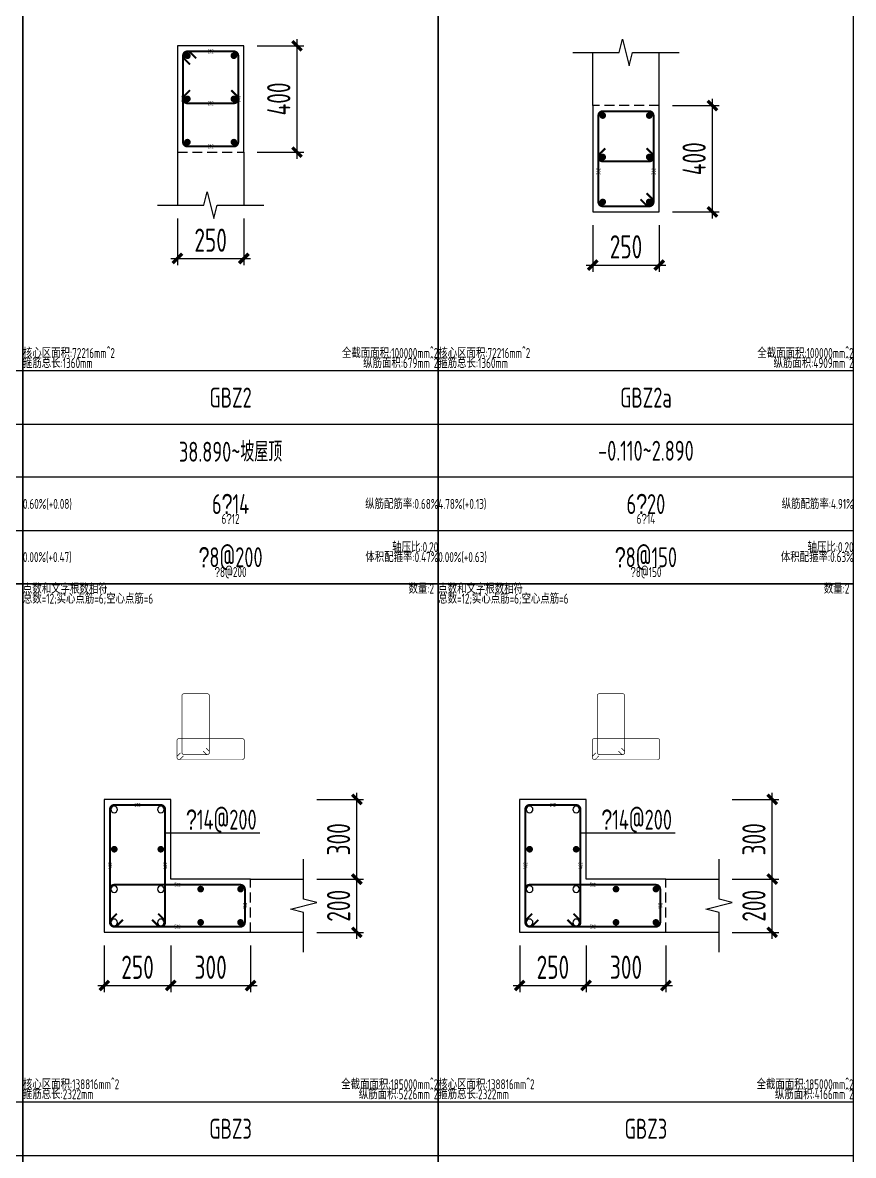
# Model space of a CAD drawing. Extents: x 154268 to 5133249, y -1832900 to 601179.
# Drawn here: x 547174 to 559674, y 568591 to 585631 of the extents above; entities that cross this region are included whole.
import ezdxf
from ezdxf.enums import TextEntityAlignment as Align

# ---------------------------------------------------------------- set-up
doc = ezdxf.new("R2010")
doc.units = 0
doc.header["$LTSCALE"] = 1000
doc.linetypes.add('DASHED', pattern=[0.75, 0.5, -0.25])
for name, color, linetype in [('TAB', 7, 'Continuous'), ('TAB_TEXT', 7, 'Continuous'), ('THIN', 7, 'Continuous'), ('WALL_DE', 7, 'Continuous'), ('WCOL_DE', 7, 'Continuous'), ('WCOL_DE_DIM', 3, 'Continuous'), ('WCOL_DE_REIND', 1, 'Continuous'), ('WCOL_DE_REINL', 1, 'Continuous'), ('墙单独标注', 1, 'Continuous')]:
    doc.layers.add(name, color=color, linetype=linetype)
for name, color, linetype, plot in [('墙柱归并数量', 8, 'Continuous', False), ('墙柱箍筋长度', 3, 'Continuous', False), ('墙柱配筋校核数据', 34, 'Continuous', False)]:
    doc.layers.add(name, color=color, linetype=linetype, plot=plot)
doc.styles.add('TSSD_Dimension', font='tssdeng.shx', dxfattribs={"width": 0.7, "bigfont": 'Hztxt.shx'})
doc.styles.add('TSSD_Label', font='tssdeng.shx', dxfattribs={"width": 0.7, "bigfont": 'hztxt.shx'})
doc.dimstyles.new('TSSD_25_100_WCOLU_DIM', dxfattribs={"dimtxt": 350, "dimasz": 100, "dimexe": 100, "dimexo": 200, "dimgap": 100, "dimtad": 1, "dimdec": 0, "dimlfac": 0.25, "dimzin": 0, "dimdsep": 46, "dimtxsty": 'TSSD_Dimension', "dimblk": 'ARCHTICK', "dimcen": 0, "dimdle": 100, "dimclrt": 7, "dimadec": 0, "dimazin": 0, "dimtfac": 1, "dimtdec": 0, "dimtix": 1, "dimtmove": 2, "dimatfit": 3, "dimfxl": 1, "dimtolj": 1, "dimtzin": 0, "dimarcsym": 0})

# ---------------------------------------------------------------- blocks, each defined once
blk = doc.blocks.new('_ArchTick')
at = {"color": 0, "linetype": 'ByBlock', "const_width": 0.5}
blk.add_lwpolyline([(-0.71, -0.71), (0.71, 0.71)], dxfattribs=at)
blk = doc.blocks.new('*D3249')
at = {"layer": 'Defpoints', "color": 0, "transparency": 16777216}
for p in [(556753, 584384), (557553, 584384), (556753, 582784)]:
    blk.add_point(p, dxfattribs=at)
at = {"layer": 'WCOL_DE_DIM', "color": 0, "lineweight": -2, "transparency": 16777216}
for p, q in [((557553, 582684), (557553, 584484)), ((556953, 584384), (557653, 584384)), ((556953, 582784), (557653, 582784))]:
    blk.add_line(p, q, dxfattribs=at)
at = {"layer": 'WCOL_DE_DIM', "color": 0, "lineweight": -2, "transparency": 16777216, "xscale": 100, "yscale": 100, "zscale": 100}
for p, rotation in [((557553, 584384), 90), ((557553, 582784), 270)]:
    blk.add_blockref('_ArchTick', p, dxfattribs=dict(at, rotation=rotation))
at = {"layer": 'WCOL_DE_DIM', "color": 7, "transparency": 16777216, "insert": (557278, 583584), "char_height": 350, "attachment_point": 5, "rotation": 90, "style": 'TSSD_Dimension'}
blk.add_mtext('\\A1;400', dxfattribs=at)
blk = doc.blocks.new('*D3250')
at = {"layer": 'Defpoints', "color": 0, "transparency": 16777216}
for p in [(555753, 582784), (556753, 582784), (556753, 581984)]:
    blk.add_point(p, dxfattribs=at)
at = {"layer": 'WCOL_DE_DIM', "color": 0, "lineweight": -2, "transparency": 16777216}
for p, q in [((555753, 582584), (555753, 581884)), ((556753, 582584), (556753, 581884)), ((555653, 581984), (556853, 581984))]:
    blk.add_line(p, q, dxfattribs=at)
at = {"layer": 'WCOL_DE_DIM', "color": 0, "lineweight": -2, "transparency": 16777216, "xscale": 100, "yscale": 100, "zscale": 100, "rotation": 180}
blk.add_blockref('_ArchTick', (555753, 581984), dxfattribs=at)
at = {"layer": 'WCOL_DE_DIM', "color": 0, "lineweight": -2, "transparency": 16777216, "xscale": 100, "yscale": 100, "zscale": 100}
blk.add_blockref('_ArchTick', (556753, 581984), dxfattribs=at)
at = {"layer": 'WCOL_DE_DIM', "color": 7, "transparency": 16777216, "insert": (556253, 582259), "char_height": 350, "attachment_point": 5, "style": 'TSSD_Dimension'}
blk.add_mtext('\\A1;250', dxfattribs=at)
blk = doc.blocks.new('*D3475')
at = {"layer": 'Defpoints', "color": 0, "transparency": 16777216}
for p in [(551403, 572746), (552203, 572746), (551403, 571946)]:
    blk.add_point(p, dxfattribs=at)
at = {"layer": 'WCOL_DE_DIM', "color": 0, "lineweight": -2, "transparency": 16777216}
for p, q in [((551603, 572746), (552303, 572746)), ((552203, 571846), (552203, 572846)), ((551603, 571946), (552303, 571946))]:
    blk.add_line(p, q, dxfattribs=at)
at = {"layer": 'WCOL_DE_DIM', "color": 0, "lineweight": -2, "transparency": 16777216, "xscale": 100, "yscale": 100, "zscale": 100}
for p, rotation in [((552203, 572746), 90), ((552203, 571946), 270)]:
    blk.add_blockref('_ArchTick', p, dxfattribs=dict(at, rotation=rotation))
at = {"layer": 'WCOL_DE_DIM', "color": 7, "transparency": 16777216, "insert": (551928, 572346), "char_height": 350, "attachment_point": 5, "rotation": 90, "style": 'TSSD_Dimension'}
blk.add_mtext('\\A1;200', dxfattribs=at)
blk = doc.blocks.new('*D3476')
at = {"layer": 'Defpoints', "color": 0, "transparency": 16777216}
for p in [(551403, 573946), (552203, 573946), (551403, 572746)]:
    blk.add_point(p, dxfattribs=at)
at = {"layer": 'WCOL_DE_DIM', "color": 0, "lineweight": -2, "transparency": 16777216}
for p, q in [((551603, 573946), (552303, 573946)), ((552203, 572646), (552203, 574046)), ((551603, 572746), (552303, 572746))]:
    blk.add_line(p, q, dxfattribs=at)
at = {"layer": 'WCOL_DE_DIM', "color": 0, "lineweight": -2, "transparency": 16777216, "xscale": 100, "yscale": 100, "zscale": 100}
for p, rotation in [((552203, 573946), 90), ((552203, 572746), 270)]:
    blk.add_blockref('_ArchTick', p, dxfattribs=dict(at, rotation=rotation))
at = {"layer": 'WCOL_DE_DIM', "color": 7, "transparency": 16777216, "insert": (551928, 573346), "char_height": 350, "attachment_point": 5, "rotation": 90, "style": 'TSSD_Dimension'}
blk.add_mtext('\\A1;300', dxfattribs=at)
blk = doc.blocks.new('*D3477')
at = {"layer": 'Defpoints', "color": 0, "transparency": 16777216}
for p in [(548403, 571946), (549403, 571946), (549403, 571146)]:
    blk.add_point(p, dxfattribs=at)
at = {"layer": 'WCOL_DE_DIM', "color": 0, "lineweight": -2, "transparency": 16777216}
for p, q in [((548403, 571746), (548403, 571046)), ((549403, 571746), (549403, 571046)), ((548303, 571146), (549503, 571146))]:
    blk.add_line(p, q, dxfattribs=at)
at = {"layer": 'WCOL_DE_DIM', "color": 0, "lineweight": -2, "transparency": 16777216, "xscale": 100, "yscale": 100, "zscale": 100, "rotation": 180}
blk.add_blockref('_ArchTick', (548403, 571146), dxfattribs=at)
at = {"layer": 'WCOL_DE_DIM', "color": 0, "lineweight": -2, "transparency": 16777216, "xscale": 100, "yscale": 100, "zscale": 100}
blk.add_blockref('_ArchTick', (549403, 571146), dxfattribs=at)
at = {"layer": 'WCOL_DE_DIM', "color": 7, "transparency": 16777216, "insert": (548903, 571421), "char_height": 350, "attachment_point": 5, "style": 'TSSD_Dimension'}
blk.add_mtext('\\A1;250', dxfattribs=at)
blk = doc.blocks.new('*D3478')
at = {"layer": 'Defpoints', "color": 0, "transparency": 16777216}
for p in [(549403, 571946), (550603, 571946), (550603, 571146)]:
    blk.add_point(p, dxfattribs=at)
at = {"layer": 'WCOL_DE_DIM', "color": 0, "lineweight": -2, "transparency": 16777216}
for p, q in [((549403, 571746), (549403, 571046)), ((550603, 571746), (550603, 571046)), ((549303, 571146), (550703, 571146))]:
    blk.add_line(p, q, dxfattribs=at)
at = {"layer": 'WCOL_DE_DIM', "color": 0, "lineweight": -2, "transparency": 16777216, "xscale": 100, "yscale": 100, "zscale": 100, "rotation": 180}
blk.add_blockref('_ArchTick', (549403, 571146), dxfattribs=at)
at = {"layer": 'WCOL_DE_DIM', "color": 0, "lineweight": -2, "transparency": 16777216, "xscale": 100, "yscale": 100, "zscale": 100}
blk.add_blockref('_ArchTick', (550603, 571146), dxfattribs=at)
at = {"layer": 'WCOL_DE_DIM', "color": 7, "transparency": 16777216, "insert": (550003, 571421), "char_height": 350, "attachment_point": 5, "style": 'TSSD_Dimension'}
blk.add_mtext('\\A1;300', dxfattribs=at)
blk = doc.blocks.new('*D3526')
at = {"layer": 'Defpoints', "color": 0, "transparency": 16777216}
for p in [(557653, 572746), (558453, 572746), (557653, 571946)]:
    blk.add_point(p, dxfattribs=at)
at = {"layer": 'WCOL_DE_DIM', "color": 0, "lineweight": -2, "transparency": 16777216}
for p, q in [((557853, 572746), (558553, 572746)), ((558453, 571846), (558453, 572846)), ((557853, 571946), (558553, 571946))]:
    blk.add_line(p, q, dxfattribs=at)
at = {"layer": 'WCOL_DE_DIM', "color": 0, "lineweight": -2, "transparency": 16777216, "xscale": 100, "yscale": 100, "zscale": 100}
for p, rotation in [((558453, 572746), 90), ((558453, 571946), 270)]:
    blk.add_blockref('_ArchTick', p, dxfattribs=dict(at, rotation=rotation))
at = {"layer": 'WCOL_DE_DIM', "color": 7, "transparency": 16777216, "insert": (558178, 572346), "char_height": 350, "attachment_point": 5, "rotation": 90, "style": 'TSSD_Dimension'}
blk.add_mtext('\\A1;200', dxfattribs=at)
blk = doc.blocks.new('*D3527')
at = {"layer": 'Defpoints', "color": 0, "transparency": 16777216}
for p in [(557653, 573946), (558453, 573946), (557653, 572746)]:
    blk.add_point(p, dxfattribs=at)
at = {"layer": 'WCOL_DE_DIM', "color": 0, "lineweight": -2, "transparency": 16777216}
for p, q in [((557853, 573946), (558553, 573946)), ((558453, 572646), (558453, 574046)), ((557853, 572746), (558553, 572746))]:
    blk.add_line(p, q, dxfattribs=at)
at = {"layer": 'WCOL_DE_DIM', "color": 0, "lineweight": -2, "transparency": 16777216, "xscale": 100, "yscale": 100, "zscale": 100}
for p, rotation in [((558453, 573946), 90), ((558453, 572746), 270)]:
    blk.add_blockref('_ArchTick', p, dxfattribs=dict(at, rotation=rotation))
at = {"layer": 'WCOL_DE_DIM', "color": 7, "transparency": 16777216, "insert": (558178, 573346), "char_height": 350, "attachment_point": 5, "rotation": 90, "style": 'TSSD_Dimension'}
blk.add_mtext('\\A1;300', dxfattribs=at)
blk = doc.blocks.new('*D3528')
at = {"layer": 'Defpoints', "color": 0, "transparency": 16777216}
for p in [(554653, 571946), (555653, 571946), (555653, 571146)]:
    blk.add_point(p, dxfattribs=at)
at = {"layer": 'WCOL_DE_DIM', "color": 0, "lineweight": -2, "transparency": 16777216}
for p, q in [((554653, 571746), (554653, 571046)), ((555653, 571746), (555653, 571046)), ((554553, 571146), (555753, 571146))]:
    blk.add_line(p, q, dxfattribs=at)
at = {"layer": 'WCOL_DE_DIM', "color": 0, "lineweight": -2, "transparency": 16777216, "xscale": 100, "yscale": 100, "zscale": 100, "rotation": 180}
blk.add_blockref('_ArchTick', (554653, 571146), dxfattribs=at)
at = {"layer": 'WCOL_DE_DIM', "color": 0, "lineweight": -2, "transparency": 16777216, "xscale": 100, "yscale": 100, "zscale": 100}
blk.add_blockref('_ArchTick', (555653, 571146), dxfattribs=at)
at = {"layer": 'WCOL_DE_DIM', "color": 7, "transparency": 16777216, "insert": (555153, 571421), "char_height": 350, "attachment_point": 5, "style": 'TSSD_Dimension'}
blk.add_mtext('\\A1;250', dxfattribs=at)
blk = doc.blocks.new('*D3529')
at = {"layer": 'Defpoints', "color": 0, "transparency": 16777216}
for p in [(555653, 571946), (556853, 571946), (556853, 571146)]:
    blk.add_point(p, dxfattribs=at)
at = {"layer": 'WCOL_DE_DIM', "color": 0, "lineweight": -2, "transparency": 16777216}
for p, q in [((555653, 571746), (555653, 571046)), ((556853, 571746), (556853, 571046)), ((555553, 571146), (556953, 571146))]:
    blk.add_line(p, q, dxfattribs=at)
at = {"layer": 'WCOL_DE_DIM', "color": 0, "lineweight": -2, "transparency": 16777216, "xscale": 100, "yscale": 100, "zscale": 100, "rotation": 180}
blk.add_blockref('_ArchTick', (555653, 571146), dxfattribs=at)
at = {"layer": 'WCOL_DE_DIM', "color": 0, "lineweight": -2, "transparency": 16777216, "xscale": 100, "yscale": 100, "zscale": 100}
blk.add_blockref('_ArchTick', (556853, 571146), dxfattribs=at)
at = {"layer": 'WCOL_DE_DIM', "color": 7, "transparency": 16777216, "insert": (556253, 571421), "char_height": 350, "attachment_point": 5, "style": 'TSSD_Dimension'}
blk.add_mtext('\\A1;300', dxfattribs=at)
blk = doc.blocks.new('*D5145')
at = {"layer": 'Defpoints', "color": 0, "transparency": 16777216}
for p in [(550503, 585284), (551303, 585284), (550503, 583684)]:
    blk.add_point(p, dxfattribs=at)
at = {"layer": 'WCOL_DE_DIM', "color": 0, "lineweight": -2, "transparency": 16777216}
for p, q in [((551303, 583584), (551303, 585384)), ((550703, 585284), (551403, 585284)), ((550703, 583684), (551403, 583684))]:
    blk.add_line(p, q, dxfattribs=at)
at = {"layer": 'WCOL_DE_DIM', "color": 0, "lineweight": -2, "transparency": 16777216, "xscale": 100, "yscale": 100, "zscale": 100}
for p, rotation in [((551303, 585284), 90), ((551303, 583684), 270)]:
    blk.add_blockref('_ArchTick', p, dxfattribs=dict(at, rotation=rotation))
at = {"layer": 'WCOL_DE_DIM', "color": 7, "transparency": 16777216, "insert": (551028, 584484), "char_height": 350, "attachment_point": 5, "rotation": 90, "style": 'TSSD_Dimension'}
blk.add_mtext('\\A1;400', dxfattribs=at)
blk = doc.blocks.new('*D5146')
at = {"layer": 'Defpoints', "color": 0, "transparency": 16777216}
for p in [(549503, 582884), (550503, 582884), (550503, 582084)]:
    blk.add_point(p, dxfattribs=at)
at = {"layer": 'WCOL_DE_DIM', "color": 0, "lineweight": -2, "transparency": 16777216}
for p, q in [((549503, 582684), (549503, 581984)), ((550503, 582684), (550503, 581984)), ((549403, 582084), (550603, 582084))]:
    blk.add_line(p, q, dxfattribs=at)
at = {"layer": 'WCOL_DE_DIM', "color": 0, "lineweight": -2, "transparency": 16777216, "xscale": 100, "yscale": 100, "zscale": 100, "rotation": 180}
blk.add_blockref('_ArchTick', (549503, 582084), dxfattribs=at)
at = {"layer": 'WCOL_DE_DIM', "color": 0, "lineweight": -2, "transparency": 16777216, "xscale": 100, "yscale": 100, "zscale": 100}
blk.add_blockref('_ArchTick', (550503, 582084), dxfattribs=at)
at = {"layer": 'WCOL_DE_DIM', "color": 7, "transparency": 16777216, "insert": (550003, 582359), "char_height": 350, "attachment_point": 5, "style": 'TSSD_Dimension'}
blk.add_mtext('\\A1;250', dxfattribs=at)

msp = doc.modelspace()

# ---------------------------------------------------------------- linework, layer by layer
at = {"layer": 'TAB'}
for points in [[(540927.7, 577191.3), (547177.7, 577191.3), (547177.7, 588191.3), (540927.7, 588191.3), (540927.7, 577191.3), (540927.7, 577991.3), (547177.7, 577991.3), (547177.7, 578791.3), (540927.7, 578791.3), (540927.7, 579591.3), (547177.7, 579591.3), (547177.7, 580391.3), (540927.7, 580391.3)], [(547177.7, 577191.3), (553427.7, 577191.3), (553427.7, 588191.3), (547177.7, 588191.3), (547177.7, 577191.3), (547177.7, 577991.3), (553427.7, 577991.3), (553427.7, 578791.3), (547177.7, 578791.3), (547177.7, 579591.3), (553427.7, 579591.3), (553427.7, 580391.3), (547177.7, 580391.3)], [(553427.7, 577191.3), (559677.7, 577191.3), (559677.7, 588191.3), (553427.7, 588191.3), (553427.7, 577191.3), (553427.7, 577991.3), (559677.7, 577991.3), (559677.7, 578791.3), (553427.7, 578791.3), (553427.7, 579591.3), (559677.7, 579591.3), (559677.7, 580391.3), (553427.7, 580391.3)], [(540927.7, 566191.3), (547177.7, 566191.3), (547177.7, 577191.3), (540927.7, 577191.3), (540927.7, 566191.3), (540927.7, 566991.3), (547177.7, 566991.3), (547177.7, 567791.3), (540927.7, 567791.3), (540927.7, 568591.3), (547177.7, 568591.3), (547177.7, 569391.3), (540927.7, 569391.3)], [(547177.7, 566191.3), (553427.7, 566191.3), (553427.7, 577191.3), (547177.7, 577191.3), (547177.7, 566191.3), (547177.7, 566991.3), (553427.7, 566991.3), (553427.7, 567791.3), (547177.7, 567791.3), (547177.7, 568591.3), (553427.7, 568591.3), (553427.7, 569391.3), (547177.7, 569391.3)], [(553427.7, 566191.3), (559677.7, 566191.3), (559677.7, 577191.3), (553427.7, 577191.3), (553427.7, 566191.3), (553427.7, 566991.3), (559677.7, 566991.3), (559677.7, 567791.3), (553427.7, 567791.3), (553427.7, 568591.3), (559677.7, 568591.3), (559677.7, 569391.3), (553427.7, 569391.3)]]:
    msp.add_lwpolyline(points, dxfattribs=at)
at = {"layer": 'THIN'}
for points in [[(555452.7, 585183.8), (556152.7, 585183.8), (556202.7, 585383.8), (556302.7, 584983.8), (556352.7, 585183.8), (557052.7, 585183.8)], [(549202.7, 582883.8), (549902.7, 582883.8), (549952.7, 583083.8), (550052.7, 582683.8), (550102.7, 582883.8), (550802.7, 582883.8)], [(551402.7, 571646.3), (551402.7, 572246.3), (551202.7, 572296.3), (551602.7, 572396.3), (551402.7, 572446.3), (551402.7, 573046.3)], [(557652.7, 571646.3), (557652.7, 572246.3), (557452.7, 572296.3), (557852.7, 572396.3), (557652.7, 572446.3), (557652.7, 573046.3)]]:
    msp.add_lwpolyline(points, dxfattribs=at)
at = {"layer": 'WALL_DE'}
for p, q in [((550502.7, 585283.8), (549502.7, 585283.8)), ((549502.7, 585283.8), (549502.7, 583683.8)), ((550502.7, 583683.8), (550502.7, 585283.8)), ((555752.7, 584383.8), (555752.7, 585183.8)), ((556752.7, 584383.8), (556752.7, 585183.8)), ((555752.7, 584383.8), (555752.7, 582783.8)), ((556752.7, 582783.8), (556752.7, 584383.8)), ((549502.7, 583683.8), (549502.7, 582883.8)), ((550502.7, 583683.8), (550502.7, 582883.8)), ((555752.7, 582783.8), (556752.7, 582783.8)), ((549402.7, 573946.3), (548402.7, 573946.3)), ((548402.7, 573946.3), (548402.7, 571946.3)), ((549402.7, 572746.3), (549402.7, 573946.3)), ((555652.7, 573946.3), (554652.7, 573946.3)), ((554652.7, 573946.3), (554652.7, 571946.3)), ((555652.7, 572746.3), (555652.7, 573946.3)), ((550602.7, 572746.3), (549402.7, 572746.3)), ((550602.7, 572746.3), (551402.7, 572746.3)), ((556852.7, 572746.3), (555652.7, 572746.3)), ((556852.7, 572746.3), (557652.7, 572746.3)), ((548402.7, 571946.3), (550602.7, 571946.3)), ((550602.7, 571946.3), (551402.7, 571946.3)), ((554652.7, 571946.3), (556852.7, 571946.3)), ((556852.7, 571946.3), (557652.7, 571946.3))]:
    msp.add_line(p, q, dxfattribs=at)
at = {"layer": 'WCOL_DE', "linetype": 'DASHED', "ltscale": 0.3}
for points in [[(550502.7, 583683.8), (550502.7, 585283.8), (549502.7, 585283.8), (549502.7, 583683.8)], [(555752.7, 584383.8), (555752.7, 582783.8), (556752.7, 582783.8), (556752.7, 584383.8)], [(548402.7, 571946.3), (550602.7, 571946.3), (550602.7, 572746.3), (549402.7, 572746.3), (549402.7, 573946.3), (548402.7, 573946.3)], [(554652.7, 571946.3), (556852.7, 571946.3), (556852.7, 572746.3), (555652.7, 572746.3), (555652.7, 573946.3), (554652.7, 573946.3)]]:
    msp.add_lwpolyline(points, close=True, dxfattribs=at)
at = {"layer": 'WCOL_DE_REIND', "const_width": 50}
for points in [[(549652.7, 585108.8, 1), (549652.7, 585158.8, 1), (549652.7, 585108.8, 1)], [(550352.7, 585108.8, 1), (550352.7, 585158.8, 1), (550352.7, 585108.8, 1)], [(549652.7, 584458.8, 1), (549652.7, 584508.8, 1), (549652.7, 584458.8, 1)], [(550352.7, 584458.8, 1), (550352.7, 584508.8, 1), (550352.7, 584458.8, 1)], [(555902.7, 584208.8, 1), (555902.7, 584258.8, 1), (555902.7, 584208.8, 1)], [(556602.7, 584208.8, 1), (556602.7, 584258.8, 1), (556602.7, 584208.8, 1)], [(549652.7, 583808.8, 1), (549652.7, 583858.8, 1), (549652.7, 583808.8, 1)], [(550352.7, 583808.8, 1), (550352.7, 583858.8, 1), (550352.7, 583808.8, 1)], [(555902.7, 583584.6, 1), (555902.7, 583634.6, 1), (555902.7, 583584.6, 1)], [(556602.7, 583584.6, 1), (556602.7, 583634.6, 1), (556602.7, 583584.6, 1)], [(555902.7, 582908.8, 1), (555902.7, 582958.8, 1), (555902.7, 582908.8, 1)], [(556602.7, 582908.8, 1), (556602.7, 582958.8, 1), (556602.7, 582908.8, 1)], [(548552.7, 573171.3, 1), (548552.7, 573221.3, 1), (548552.7, 573171.3, 1)], [(549252.7, 573171.3, 1), (549252.7, 573221.3, 1), (549252.7, 573171.3, 1)], [(554802.7, 573171.3, 1), (554802.7, 573221.3, 1), (554802.7, 573171.3, 1)], [(555502.7, 573171.3, 1), (555502.7, 573221.3, 1), (555502.7, 573171.3, 1)], [(549852.7, 572571.3, 1), (549852.7, 572621.3, 1), (549852.7, 572571.3, 1)], [(550452.7, 572571.3, 1), (550452.7, 572621.3, 1), (550452.7, 572571.3, 1)], [(556102.7, 572571.3, 1), (556102.7, 572621.3, 1), (556102.7, 572571.3, 1)], [(556702.7, 572571.3, 1), (556702.7, 572621.3, 1), (556702.7, 572571.3, 1)], [(549852.7, 572071.3, 1), (549852.7, 572121.3, 1), (549852.7, 572071.3, 1)], [(550452.7, 572071.3, 1), (550452.7, 572121.3, 1), (550452.7, 572071.3, 1)], [(556102.7, 572071.3, 1), (556102.7, 572121.3, 1), (556102.7, 572071.3, 1)], [(556702.7, 572071.3, 1), (556702.7, 572121.3, 1), (556702.7, 572071.3, 1)]]:
    msp.add_lwpolyline(points, format="xyb", dxfattribs=at)
at = {"layer": 'WCOL_DE_REIND'}
for points in [[(548552.7, 573746.3, 1), (548552.7, 573846.3, 1), (548552.7, 573746.3, 1)], [(549252.7, 573746.3, 1), (549252.7, 573846.3, 1), (549252.7, 573746.3, 1)], [(554802.7, 573746.3, 1), (554802.7, 573846.3, 1), (554802.7, 573746.3, 1)], [(555502.7, 573746.3, 1), (555502.7, 573846.3, 1), (555502.7, 573746.3, 1)], [(548552.7, 572546.3, 1), (548552.7, 572646.3, 1), (548552.7, 572546.3, 1)], [(549252.7, 572546.3, 1), (549252.7, 572646.3, 1), (549252.7, 572546.3, 1)], [(554802.7, 572546.3, 1), (554802.7, 572646.3, 1), (554802.7, 572546.3, 1)], [(555502.7, 572546.3, 1), (555502.7, 572646.3, 1), (555502.7, 572546.3, 1)], [(548552.7, 572046.3, 1), (548552.7, 572146.3, 1), (548552.7, 572046.3, 1)], [(549252.7, 572046.3, 1), (549252.7, 572146.3, 1), (549252.7, 572046.3, 1)], [(554802.7, 572046.3, 1), (554802.7, 572146.3, 1), (554802.7, 572046.3, 1)], [(555502.7, 572046.3, 1), (555502.7, 572146.3, 1), (555502.7, 572046.3, 1)]]:
    msp.add_lwpolyline(points, format="xyb", dxfattribs=at)
at = {"layer": 'WCOL_DE_REINL'}
for points, const_width in [([(549691.6, 585003), (549606.7, 585087.9, -0.6681782), (549652.7, 585198.8), (550352.7, 585198.8, -0.4142136), (550417.7, 585133.8), (550417.7, 583833.8, -0.4142136), (550352.7, 583768.8), (549652.7, 583768.8, -0.4142177), (549587.7, 583833.8), (549587.7, 585133.8, -0.6681788), (549698.7, 585179.8), (549783.5, 585094.9)], 30), ([(556563.8, 583064.6), (556648.7, 582979.8, -0.6681786), (556602.7, 582868.8), (555902.7, 582868.8, -0.4142136), (555837.7, 582933.8), (555837.7, 584233.8, -0.4142136), (555902.7, 584298.8), (556602.7, 584298.8, -0.4142136), (556667.7, 584233.8), (556667.7, 582933.8, -0.6681786), (556556.7, 582887.9), (556471.9, 582972.7)], 30), ([(549933.3, 574719.2), (549975.7, 574676.8, -0.6681786), (549952.7, 574621.3), (549602.7, 574621.3, -0.4142136), (549570.2, 574653.8), (549570.2, 575503.8, -0.4142136), (549602.7, 575536.3), (549952.7, 575536.3, -0.4142136), (549985.2, 575503.8), (549985.2, 574653.8, -0.6681786), (549929.7, 574630.8), (549887.3, 574673.3)], 10), ([(556183.3, 574719.2), (556225.7, 574676.8, -0.6681786), (556202.7, 574621.3), (555852.7, 574621.3, -0.4142136), (555820.2, 574653.8), (555820.2, 575503.8, -0.4142136), (555852.7, 575536.3), (556202.7, 575536.3, -0.4142136), (556235.2, 575503.8), (556235.2, 574653.8, -0.6681786), (556179.7, 574630.8), (556137.3, 574673.3)], 10), ([(549593.1, 574598.3), (549550.7, 574555.8, -0.6681786), (549495.2, 574578.8), (549495.2, 574828.8, -0.4142136), (549527.7, 574861.3), (550477.7, 574861.3, -0.4142136), (550510.2, 574828.8), (550510.2, 574578.8, -0.4142136), (550477.7, 574546.3), (549527.7, 574546.3, -0.6681786), (549504.7, 574601.8), (549547.1, 574644.2)], 10), ([(555843.1, 574598.3), (555800.7, 574555.8, -0.6681786), (555745.2, 574578.8), (555745.2, 574828.8, -0.4142136), (555777.7, 574861.3), (556727.7, 574861.3, -0.4142136), (556760.2, 574828.8), (556760.2, 574578.8, -0.4142136), (556727.7, 574546.3), (555777.7, 574546.3, -0.6681786), (555754.7, 574601.8), (555797.1, 574644.2)], 10), ([(549213.8, 572227.1), (549298.7, 572142.3, -0.6681786), (549252.7, 572031.3), (548552.7, 572031.3, -0.4142136), (548487.7, 572096.3), (548487.7, 573796.3, -0.4142136), (548552.7, 573861.3), (549252.7, 573861.3, -0.4142136), (549317.7, 573796.3), (549317.7, 572096.3, -0.6681786), (549206.7, 572050.4), (549121.9, 572135.2)], 30), ([(555463.8, 572227.1), (555548.7, 572142.3, -0.6681786), (555502.7, 572031.3), (554802.7, 572031.3, -0.4142136), (554737.7, 572096.3), (554737.7, 573796.3, -0.4142136), (554802.7, 573861.3), (555502.7, 573861.3, -0.4142136), (555567.7, 573796.3), (555567.7, 572096.3, -0.6681786), (555456.7, 572050.4), (555371.9, 572135.2)], 30), ([(548683.5, 572135.2), (548598.7, 572050.4, -0.6681786), (548487.7, 572096.3), (548487.7, 572596.3, -0.4142136), (548552.7, 572661.3), (550452.7, 572661.3, -0.4142136), (550517.7, 572596.3), (550517.7, 572096.3, -0.4142136), (550452.7, 572031.3), (548552.7, 572031.3, -0.6681786), (548506.7, 572142.3), (548591.6, 572227.1)], 30), ([(554933.5, 572135.2), (554848.7, 572050.4, -0.6681786), (554737.7, 572096.3), (554737.7, 572596.3, -0.4142136), (554802.7, 572661.3), (556702.7, 572661.3, -0.4142136), (556767.7, 572596.3), (556767.7, 572096.3, -0.4142136), (556702.7, 572031.3), (554802.7, 572031.3, -0.6681786), (554756.7, 572142.3), (554841.6, 572227.1)], 30)]:
    msp.add_lwpolyline(points, format="xyb", dxfattribs=dict(at, const_width=const_width))
at = {"layer": 'WCOL_DE_REINL', "color": 6, "const_width": 30}
for points in [[(549691.6, 584614.6), (549606.7, 584529.8, 0.6681786), (549652.7, 584418.8), (550352.7, 584418.8, 0.6681786), (550398.7, 584529.8), (550313.8, 584614.6)], [(555941.6, 583740.4), (555856.7, 583655.5, 0.6681786), (555902.7, 583544.6), (556602.7, 583544.6, 0.6681786), (556648.7, 583655.5), (556563.8, 583740.4)]]:
    msp.add_lwpolyline(points, format="xyb", dxfattribs=at)
at = {"layer": '墙单独标注'}
for points in [[(550741.4, 573438.2), (549323.4, 573438.2)], [(556991.4, 573438.2), (555573.4, 573438.2)]]:
    msp.add_lwpolyline(points, dxfattribs=at)

# ---------------------------------------------------------------- texts
at = {"layer": 'TAB_TEXT', "style": 'TSSD_Label', "width": 0.7}
for s, p in [('GBZ2', (550302.7, 579991.3)), ('GBZ2a', (556552.7, 579991.3)), ('38.890~坡屋顶', (550302.7, 579191.3)), ('-0.110~2.890', (556552.7, 579191.3)), ('6\ue53214', (550302.7, 578391.3)), ('6\ue53220', (556552.7, 578391.3)), ('\ue5328@200', (550302.7, 577591.3)), ('\ue5328@150', (556552.7, 577591.3)), ('GBZ3', (550302.7, 568991.3)), ('GBZ3', (556552.7, 568991.3))]:
    msp.add_text(s, height=300, dxfattribs=at).set_placement(p, align=Align.MIDDLE)
at = {"layer": '墙单独标注', "style": 'TSSD_Label', "width": 0.7}
for p in [(550163.3, 573642.9), (556413.3, 573642.9)]:
    msp.add_text('\ue53214@200', height=300, dxfattribs=at).set_placement(p, align=Align.MIDDLE)
at = {"layer": '墙柱归并数量', "style": 'TSSD_Label', "width": 0.7}
for p in [(553427.7, 577191.3), (559677.7, 577191.3)]:
    msp.add_text('数量:2 ', height=150, dxfattribs=at).set_placement(p, align=Align.TOP_RIGHT)
at = {"layer": '墙柱箍筋长度', "style": 'TSSD_Label', "width": 0.7}
for s, p in [('212', (550002.7, 585198.8)), ('212', (550002.7, 584418.8)), ('212', (550002.7, 583768.8)), ('212', (548902.7, 573861.3)), ('212', (555152.7, 573861.3)), ('512', (549502.7, 572661.3)), ('512', (555752.7, 572661.3)), ('512', (549502.7, 572031.3)), ('512', (555752.7, 572031.3))]:
    msp.add_text(s, height=60, dxfattribs=at).set_placement(p, align=Align.MIDDLE_CENTER)
for s, p in [('362', (549587.7, 584483.8)), ('362', (550417.7, 584483.8)), ('362', (555837.7, 583392.9)), ('362', (556667.7, 583392.9)), ('462', (548487.7, 572946.3)), ('462', (549317.7, 572946.3)), ('462', (554737.7, 572946.3)), ('462', (555567.7, 572946.3)), ('162', (550517.7, 572346.3)), ('162', (556767.7, 572346.3))]:
    msp.add_text(s, height=60, rotation=90, dxfattribs=at).set_placement(p, align=Align.MIDDLE_CENTER)
at = {"layer": '墙柱配筋校核数据', "style": 'TSSD_Label', "width": 0.7}
for s, p in [('核心区面积:72216mm^ 2', (547177.7, 580541.3)), ('核心区面积:72216mm^ 2', (553427.7, 580541.3)), ('箍筋总长:1360mm', (547177.7, 580391.3)), ('箍筋总长:1360mm', (553427.7, 580391.3)), ('核心区面积:138816mm^ 2', (547177.7, 569541.3)), ('核心区面积:138816mm^ 2', (553427.7, 569541.3)), ('箍筋总长:2322mm', (547177.7, 569391.3)), ('箍筋总长:2322mm', (553427.7, 569391.3))]:
    msp.add_text(s, height=150, dxfattribs=at).set_placement(p, align=Align.BOTTOM_LEFT)
for s, p in [('全截面面积:100000mm^ 2', (553427.7, 580541.3)), ('全截面面积:100000mm^ 2', (559677.7, 580541.3)), ('纵筋面积:679mm^ 2', (553427.7, 580391.3)), ('纵筋面积:4909mm^ 2', (559677.7, 580391.3)), ('全截面面积:185000mm^ 2', (553427.7, 569541.3)), ('全截面面积:185000mm^ 2', (559677.7, 569541.3)), ('纵筋面积:5226mm^ 2', (553427.7, 569391.3)), ('纵筋面积:4166mm^ 2', (559677.7, 569391.3))]:
    msp.add_text(s, height=150, dxfattribs=at).set_placement(p, align=Align.BOTTOM_RIGHT)
for s, p in [('0.60%(+0.08)', (547177.7, 578391.3)), ('4.78%(+0.13)', (553427.7, 578391.3)), ('0.00%(+0.47)', (547177.7, 577591.3)), ('0.00%(+0.63)', (553427.7, 577591.3))]:
    msp.add_text(s, height=150, dxfattribs=at).set_placement(p, align=Align.MIDDLE_LEFT)
for s, p in [('纵筋配筋率:0.68%', (553427.7, 578391.3)), ('纵筋配筋率:4.91%', (559677.7, 578391.3)), ('轴压比:0.20', (553427.7, 577741.3)), ('轴压比:0.20', (559677.7, 577741.3)), ('体积配箍率:0.47%', (553427.7, 577591.3)), ('体积配箍率:0.63%', (559677.7, 577591.3))]:
    msp.add_text(s, height=150, dxfattribs=at).set_placement(p, align=Align.MIDDLE_RIGHT)
for s, p in [('6\ue53212', (550302.7, 578166.3)), ('6\ue53214', (556552.7, 578166.3)), ('\ue5328@200', (550302.7, 577366.3)), ('\ue5328@150', (556552.7, 577366.3))]:
    msp.add_text(s, height=150, dxfattribs=at).set_placement(p, align=Align.MIDDLE_CENTER)
for s, p in [('点数和文字根数相符', (547177.7, 577191.3)), ('点数和文字根数相符', (553427.7, 577191.3)), ('总数=12;实心点筋=6;空心点筋=6', (547177.7, 577041.3)), ('总数=12;实心点筋=6;空心点筋=6', (553427.7, 577041.3))]:
    msp.add_text(s, height=150, dxfattribs=at).set_placement(p, align=Align.TOP_LEFT)

# ---------------------------------------------------------------- dimensions: what is measured, and where the dimension line sits
at = {"layer": 'WCOL_DE_DIM'}
for base, p1, p2, picture, middle in [((551302.7, 585283.8), (550502.7, 583683.8), (550502.7, 585283.8), '*D5145', (551027.7, 584483.8)), ((557552.7, 584383.8), (556752.7, 582783.8), (556752.7, 584383.8), '*D3249', (557277.7, 583583.8)), ((552202.7, 573946.3), (551402.7, 572746.3), (551402.7, 573946.3), '*D3476', (551927.7, 573346.3)), ((558452.7, 573946.3), (557652.7, 572746.3), (557652.7, 573946.3), '*D3527', (558177.7, 573346.3)), ((552202.7, 572746.3), (551402.7, 571946.3), (551402.7, 572746.3), '*D3475', (551927.7, 572346.3)), ((558452.7, 572746.3), (557652.7, 571946.3), (557652.7, 572746.3), '*D3526', (558177.7, 572346.3))]:
    dim = msp.add_linear_dim(base=base, p1=p1, p2=p2, angle=90, dimstyle='TSSD_25_100_WCOLU_DIM', dxfattribs=at)
    dim.commit()
    dim.dimension.update_dxf_attribs({"geometry": picture, "text_midpoint": middle})
for base, p1, p2, picture, middle in [((550502.7, 582083.8), (549502.7, 582883.8), (550502.7, 582883.8), '*D5146', (550002.7, 582358.8)), ((556752.7, 581983.8), (555752.7, 582783.8), (556752.7, 582783.8), '*D3250', (556252.7, 582258.8)), ((549402.7, 571146.3), (548402.7, 571946.3), (549402.7, 571946.3), '*D3477', (548902.7, 571421.3)), ((550602.7, 571146.3), (549402.7, 571946.3), (550602.7, 571946.3), '*D3478', (550002.7, 571421.3)), ((555652.7, 571146.3), (554652.7, 571946.3), (555652.7, 571946.3), '*D3528', (555152.7, 571421.3)), ((556852.7, 571146.3), (555652.7, 571946.3), (556852.7, 571946.3), '*D3529', (556252.7, 571421.3))]:
    dim = msp.add_linear_dim(base=base, p1=p1, p2=p2, dimstyle='TSSD_25_100_WCOLU_DIM', dxfattribs=at)
    dim.commit()
    dim.dimension.update_dxf_attribs({"geometry": picture, "text_midpoint": middle})

doc.saveas('drawing.dxf')
